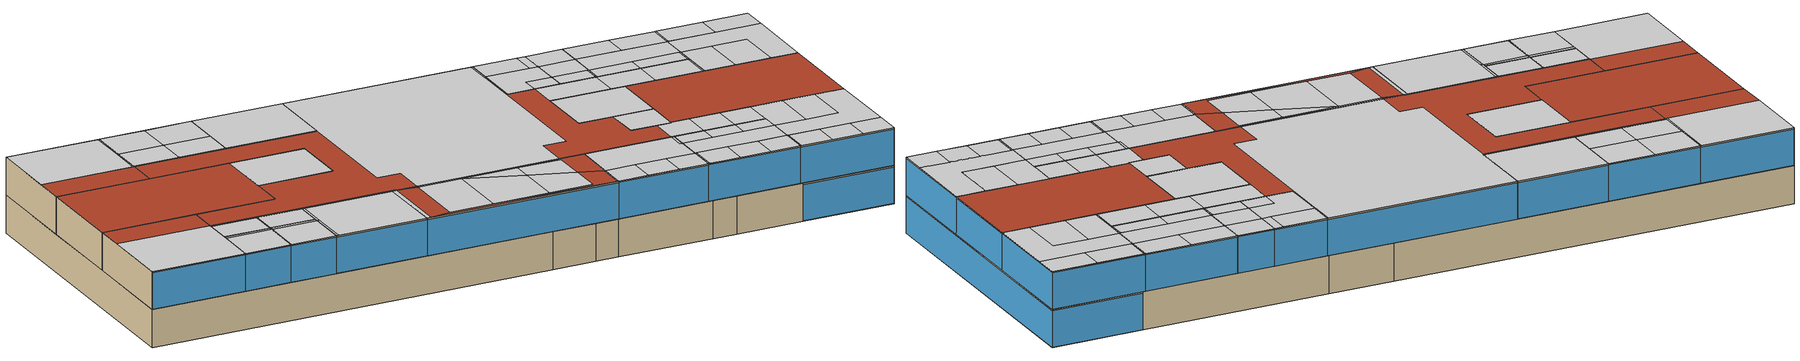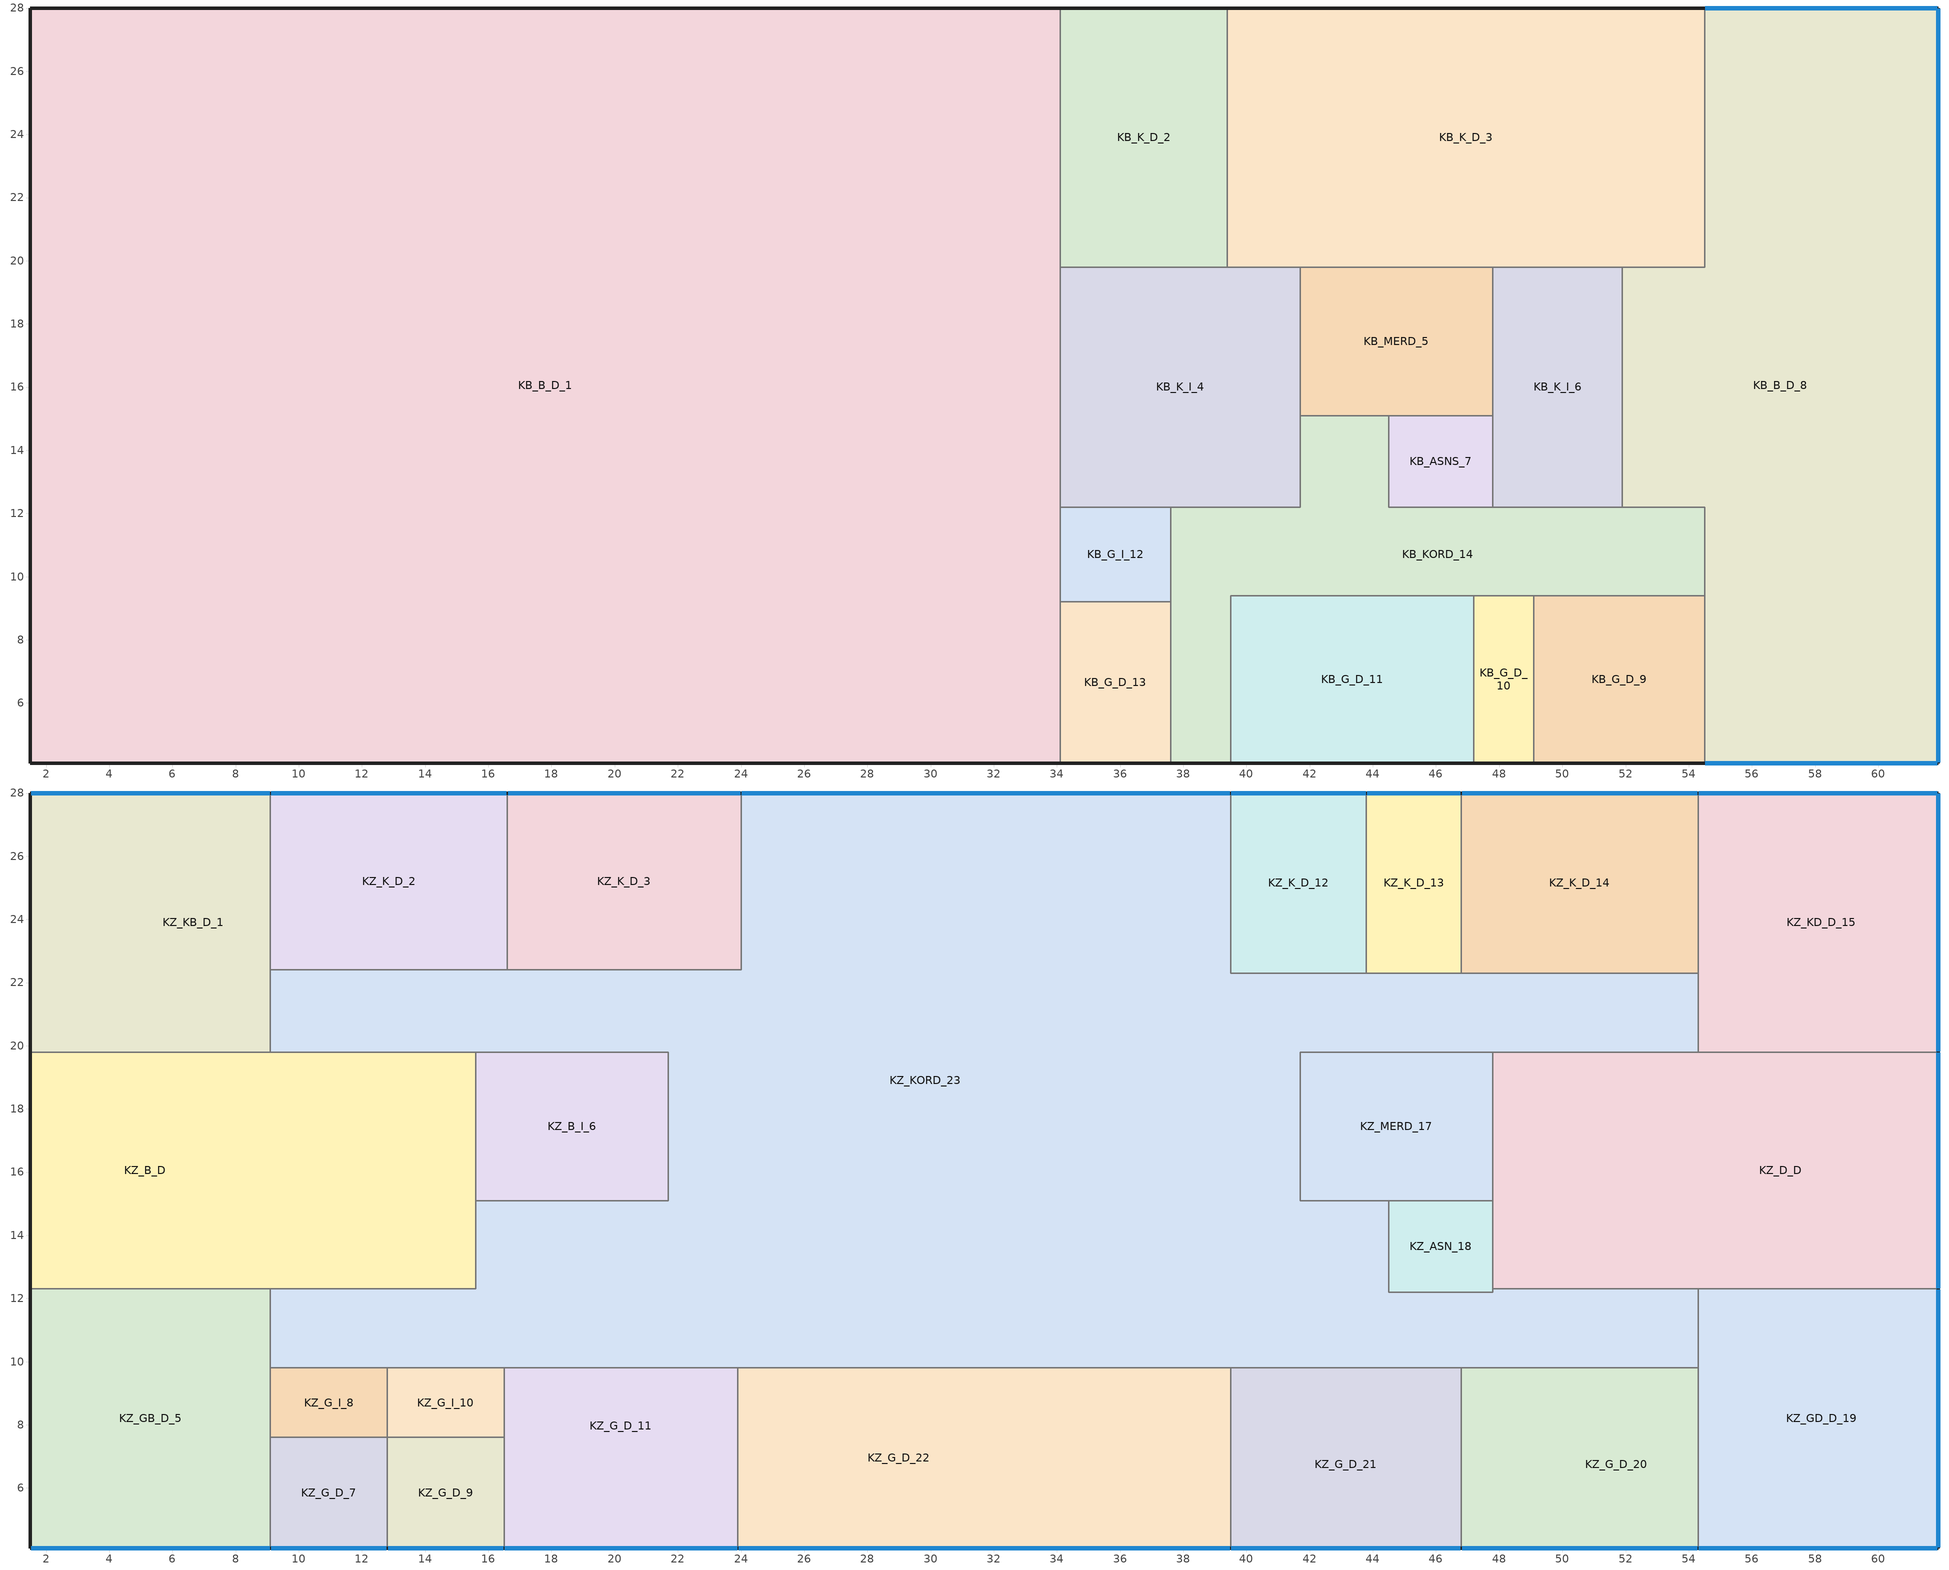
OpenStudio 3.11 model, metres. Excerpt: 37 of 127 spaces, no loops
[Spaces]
KB_MERD_5
 floor ground (zemn_betonrme): 44.6,15.1 44.5,15.1 41.7,15.1 41.7,19.8 47.8,19.8 47.8,15.1 z0
 wall to KB_ASNS_7: 44.5,15.1 44.6,15.1 47.8,15.1 z0:3
 wall to KB_KORD_14: 41.7,15.1 44.5,15.1 z0:3
 wall to KB_K_I_4: 41.7,19.8 41.7,15.1 z0:3
 wall to KB_K_D_3: 47.8,19.8 41.7,19.8 z0:3
 wall to KB_K_I_6: 47.8,15.1 47.8,19.8 z0:3
KB_K_I_6
 floor ground (zemn_betonrme): 47.8,12.2 47.8,15.1 47.8,19.8 51.9,19.8 51.9,12.2 z0
 wall to KB_ASNS_7: 47.8,15.1 47.8,12.2 z0:3
 wall to KB_K_D_3 (ic_duvar): 51.9,19.8 47.8,19.8 z0:3
 wall to KB_B_D_8: 51.9,12.2 51.9,19.8 z0:3
 wall to KB_KORD_14: 47.8,12.2 51.9,12.2 z0:3
KB_K_D_3
 floor ground (zemn_betonrme): 54.5,28 54.5,19.8 51.9,19.8 47.8,19.8 41.7,19.8 39.4,19.8 39.4,28 z0
 wall outside (duvr_std_eps): 54.5,28 39.4,28 z0:3
 wall to KB_B_D_8: 51.9,19.8 54.5,19.8 54.5,28 z0:3
 wall to KB_K_I_4 (ic_duvar): 39.4,19.8 41.7,19.8 z0:3
 wall to KB_K_D_2 (ic_duvar): 39.4,28 39.4,19.8 z0:3
KB_K_D_2
 floor ground (zemn_betonrme): 39.4,28 39.4,19.8 34.1,19.8 34.1,28 z0
 wall outside (duvr_std_eps): 39.4,28 34.1,28 z0:3
 wall to KB_K_I_4 (ic_duvar): 34.1,19.8 39.4,19.8 z0:3
 wall to KB_B_D_1 (ic_duvar): 34.1,28 34.1,19.8 z0:3
KB_G_I_12
 floor ground (zemn_betonrme): 37.6,12.2 37.6,9.4 37.6,9.2 34.1,9.2 34.1,12.2 z0
 wall to KB_KORD_14: 37.6,9.2 37.6,9.4 37.6,12.2 z0:3
 wall to KB_G_D_13: 34.1,9.2 37.6,9.2 z0:3
 wall to KB_B_D_1: 34.1,12.2 34.1,9.2 z0:3
 wall to KB_K_I_4: 37.6,12.2 34.1,12.2 z0:3
KB_B_D_1
 floor ground (zemn_betonrme): 1.5,4.1 1.5,28 34.1,28 34.1,19.8 34.1,12.2 34.1,9.2 34.1,4.1 z0
 wall outside: 34.1,28 1.5,28 1.5,4.1 34.1,4.1 z0:3
 wall to KB_K_I_4: 34.1,12.2 34.1,19.8 z0:3
 wall to KB_G_D_13: 34.1,4.1 34.1,9.2 z0:3
KB_ASNS_7
 floor ground (zemn_betonrme): 44.5,12.2 44.5,15.1 44.6,15.1 47.8,15.1 47.8,12.2 z0
 wall to KB_KORD_14: 44.5,15.1 44.5,12.2 47.8,12.2 z0:3
KB_G_D_10
 floor ground (zemn_betonrme): 49.1,9.4 49.1,4.1 47.2,4.1 47.2,9.4 z0
 wall outside: 47.2,4.1 49.1,4.1 z0:3
 wall to KB_G_D_9: 49.1,4.1 49.1,9.4 z0:3
 wall to KB_G_D_11: 47.2,9.4 47.2,4.1 z0:3
 wall to KB_KORD_14: 49.1,9.4 47.2,9.4 z0:3
KB_G_D_11
 floor ground (zemn_betonrme): 47.2,9.4 47.2,4.1 39.5,4.1 39.5,9.4 z0
 wall outside: 39.5,4.1 47.2,4.1 z0:3
 wall to KB_KORD_14: 47.2,9.4 39.5,9.4 39.5,4.1 z0:3
KB_B_D_8
 floor ground (zemn_betonrme): 54.5,4.1 54.5,9.4 54.5,12.2 51.9,12.2 51.9,19.8 54.5,19.8 54.5,28 61.9,28 61.9,4.1 z0
 wall outside: 54.5,4.1 61.9,4.1 61.9,28 54.5,28 z0:3
 wall to KB_G_D_9: 54.5,9.4 54.5,4.1 z0:3
 wall to KB_KORD_14: 51.9,12.2 54.5,12.2 54.5,9.4 z0:3
 window (penc_std_4mm): 61.87,28 54.53,28 / 54.53,4.1 61.87,4.1 z0.03:2.9; 61.9,4.13 61.9,27.97 z0.03:2.88
KB_G_D_9
 floor ground (zemn_betonrme): 54.5,9.4 54.5,4.1 49.1,4.1 49.1,9.4 z0
 wall outside: 49.1,4.1 54.5,4.1 z0:3
 wall to KB_KORD_14: 54.5,9.4 49.1,9.4 z0:3
KB_K_I_4
 floor ground (zemn_betonrme): 41.7,19.8 41.7,15.1 41.7,12.2 37.6,12.2 34.1,12.2 34.1,19.8 39.4,19.8 z0
 wall to KB_KORD_14: 37.6,12.2 41.7,12.2 41.7,15.1 z0:3
KB_G_D_13
 floor ground (zemn_betonrme): 37.6,9.2 37.6,4.1 34.1,4.1 34.1,9.2 z0
 wall outside: 34.1,4.1 37.6,4.1 z0:3
 wall to KB_KORD_14: 37.6,4.1 37.6,9.2 z0:3
KB_KORD_14
 floor ground (zemn_betonrme): 37.6,4.1 37.6,9.2 37.6,9.4 37.6,12.2 41.7,12.2 41.7,15.1 44.5,15.1 44.5,12.2 47.8,12.2 51.9,12.2 54.5,12.2 54.5,9.4 49.1,9.4 47.2,9.4 39.5,9.4 39.5,4.1 z0
 wall outside: 37.6,4.1 39.5,4.1 z0:3
KZ_MERD_17
 floor to KB_MERD_5: 47.8,19.8 47.8,15.1 41.7,15.1 41.7,19.8 z3
 wall to KZ_KORD_23: 47.8,19.8 41.7,19.8 41.7,15.1 44.5,15.1 z3:6
 wall to KZ_D_D: 47.8,15.1 47.8,19.8 z3:6
 wall to KZ_ASN_18: 44.5,15.1 47.8,15.1 z3:6
 ceiling to K1_MERD_2: 47.8,15.1 47.8,19.8 41.7,19.8 41.7,15.1 z6
KZ_K_D_3
 floor to KB_B_D_1: 24,28 24,22.4 16.6,22.4 16.6,28 z3
 wall outside: 24,28 16.6,28 z3:6
 wall to KZ_KORD_23: 16.6,22.4 24,22.4 24,28 z3:6
 wall to KZ_K_D_2: 16.6,28 16.6,22.4 z3:6
 window (penc_std_4mm): 23.97,28 16.63,28 z3.03:5.9
 ceiling to K1_K_D_16: 24,22.4 24,28 16.6,28 16.6,22.4 z6
KZ_K_D_2
 floor to KB_B_D_1: 16.6,28 16.6,22.4 9.1,22.4 9.1,28 z3
 wall outside: 16.6,28 9.1,28 z3:6
 wall to KZ_KORD_23: 9.1,22.4 16.6,22.4 z3:6
 wall to KZ_KB_D_1: 9.1,28 9.1,22.4 z3:6
 window (penc_std_4mm): 16.57,28 9.13,28 z3.03:5.89
 ceiling to K1_K_I_19: 16.6,22.4 16.6,24.9 12.8,24.9 12.8,22.4 z6
 ceiling to K1_K_I_20: 12.8,22.4 12.8,24.9 9.1,24.9 9.1,22.4 z6
 ceiling to K1_K_D_17: 16.6,24.9 16.6,28 12.8,28 12.8,24.9 z6
 ceiling to K1_K_D_18: 12.8,24.9 12.8,28 9.1,28 9.1,24.9 z6
KZ_K_D_13
 floor to KB_K_D_3: 46.8,28 46.8,22.3 43.8,22.3 43.8,28 z3
 wall outside: 46.8,28 43.8,28 z3:6
 wall to KZ_K_D_14: 46.8,22.3 46.8,28 z3:6
 wall to KZ_KORD_23: 43.8,22.3 46.8,22.3 z3:6
 wall to KZ_K_D_12: 43.8,28 43.8,22.3 z3:6
 window (penc_std_4mm): 46.77,28 43.83,28 z3.03:5.92
 ceiling to K1_K_D_13: 46.8,25.9 46.8,28 43.8,28 43.8,25.9 z6
 ceiling to K1_K_I_4: 46.8,22.3 46.8,23.7 46.7,23.7 46.7,22.3 z6
 ceiling to K1_K_I_3: 46.7,22.3 46.7,23.7 43.8,23.7 43.8,22.3 z6
 ceiling to K1_KORD_8: 46.8,23.7 46.8,25.9 43.8,25.9 43.8,23.7 z6
KZ_K_D_12
 floor to KB_K_D_3: 43.8,28 43.8,22.3 39.5,22.3 39.5,28 z3
 wall outside: 43.8,28 39.5,28 z3:6
 wall to KZ_KORD_23: 39.5,28 39.5,22.3 43.8,22.3 z3:6
 window (penc_std_4mm): 43.77,28 39.53,28 z3.03:5.91
 ceiling to K1_K_D_13: 43.8,25.9 43.8,28 43.1,28 43.1,25.9 z6
 ceiling to K1_K_D_14: 43.1,25.9 43.1,28 39.5,28 39.5,25.9 z6
 ceiling to K1_K_I_3: 43.8,22.3 43.8,23.7 41.7,23.7 41.7,22.3 z6
 ceiling to K1_KORD_8: 41.7,22.3 41.7,23.7 43.8,23.7 43.8,25.9 39.5,25.9 39.5,22.3 z6
KZ_KB_D_1
 floor to KB_B_D_1: 9.1,28 9.1,19.8 6.59,19.8 1.5,28 z3; 1.5,28 6.59,19.8 1.5,19.8 z3
 wall outside: 9.1,28 1.5,28 1.5,19.8 z3:6
 wall to KZ_KORD_23: 9.1,19.8 9.1,22.4 z3:6
 wall to KZ_B_D: 1.5,19.8 9.1,19.8 z3:6
 window (penc_std_4mm): 9.07,28 1.53,28 z3.03:5.89
 ceiling to K1_K_I_20: 9.1,22.3 9.1,24.9 9,24.9 9,22.3 z6
 ceiling to K1_K_D_18: 9.1,24.9 9.1,28 9,28 9,24.9 z6
 ceiling to K1_K_D_21: 9,22.3 9,28 1.5,28 1.5,22.3 z6
 roof outside: 9.1,19.8 9.1,22.3 1.5,22.3 1.5,19.8 z6
KZ_G_I_8
 floor to KB_B_D_1: 12.8,9.8 12.8,7.6 9.1,7.6 9.1,9.8 z3
 wall to KZ_GB_D_5: 9.1,9.8 9.1,7.6 z3:6
 wall to KZ_KORD_23: 12.8,9.8 9.1,9.8 z3:6
 wall to KZ_G_I_10: 12.8,7.6 12.8,9.8 z3:6
 wall to KZ_G_D_7: 9.1,7.6 12.8,7.6 z3:6
 ceiling to K1_G_I_26: 12.8,7.6 12.8,9.8 9.1,9.8 9.1,7.6 z6
KZ_G_D_7
 floor to KB_B_D_1: 12.8,7.6 9.1,6.45 9.1,7.6 z3; 12.8,7.6 12.8,4.1 9.1,4.1 9.1,6.45 z3
 wall outside: 9.1,4.1 12.8,4.1 z3:6
 wall to KZ_GB_D_5: 9.1,7.6 9.1,4.1 z3:6
 wall to KZ_G_D_9: 12.8,4.1 12.8,7.6 z3:6
 window (penc_std_4mm): 9.13,4.1 12.77,4.1 z3.03:5.92
 ceiling to K1_G_I_26: 12.8,7.3 12.8,7.6 9.1,7.6 9.1,7.3 z6
 ceiling to K1_G_D_24: 12.8,4.1 12.8,7.3 9.1,7.3 9.1,4.1 z6
KZ_G_D_22
 floor to KB_G_I_12: 37.6,9.8 37.6,9.2 34.1,9.2 34.1,9.8 z3
 floor to KB_G_D_13: 37.6,9.2 37.6,4.1 34.1,4.1 34.1,9.2 z3
 floor to KB_B_D_1 (cati_zemin): 34.1,9.8 34.1,4.1 23.9,6.13 23.9,9.8 z3; 23.9,6.13 34.1,4.1 23.9,4.1 z3
 floor to KB_KORD_14: 39.5,9.8 39.5,4.1 37.6,4.1 37.6,9.8 z3
 wall outside (duvr_std_eps): 23.9,4.1 39.5,4.1 z3:6
 wall to KZ_G_D_21: 39.5,4.1 39.5,9.8 z3:6
 wall to KZ_G_D_11: 23.9,9.8 23.9,4.1 z3:6
 wall to KZ_KORD_23: 39.5,9.8 23.9,9.8 z3:6
 window (penc_std_4mm): 23.93,4.1 39.47,4.1 z3.03:5.88
 ceiling to K1_G_D_32: 39.5,4.1 39.5,6.3 39.4,6.3 39.4,4.1 z6
 ceiling to K1_G_I_29: 29.4,4.4 29.4,9.6 25.9,9.6 25.9,4.4 z6
 ceiling to K1_G_D_28: 24.2,4.1 24.2,4.14 23.9,4.1 z6; 23.9,4.1 24.2,4.14 24.2,9.77 23.9,9.8 z6; 24.2,9.77 24.2,9.8 23.9,9.8 z6
 ceiling to K1_G_I_31: 37.5,4.4 37.5,6.93 34,8.08 34,4.4 z6; 37.5,6.93 37.5,9.6 34,9.6 34,8.08 z6
 ceiling to K1_G_I_30: 34,4.4 34,8.08 29.4,9.6 29.4,4.4 z6; 34,8.08 34,9.6 29.4,9.6 z6
 ceiling to K1_KONF_15: 37.5,9.6 37.5,9.76 29.4,9.6 z6; 29.4,9.6 37.5,9.76 37.5,9.8 25.9,9.8 25.9,9.6 z6
 roof outside (cati_kiremt): 39.4,4.1 39.4,6.3 37.5,6.93 37.5,4.4 29.4,4.4 z6; 24.2,4.14 25.9,4.4 25.9,9.6 24.2,9.77 z6; 39.4,4.1 29.4,4.4 25.9,4.4 24.2,4.14 24.2,4.1 z6; 25.9,9.6 25.9,9.8 24.2,9.8 24.2,9.77 z6; 37.5,9.76 39.5,9.8 37.5,9.8 z6; 39.5,6.3 39.5,9.8 37.5,9.76 37.5,6.93 39.4,6.3 z6
KZ_G_D_20
 floor to KB_G_D_10: 49.1,9.4 49.1,4.1 47.2,4.1 47.2,9.4 z3
 floor to KB_G_D_9: 54.3,9.4 54.3,4.1 49.1,4.1 49.1,9.4 z3
 floor to KB_G_D_11: 47.2,9.4 47.2,4.1 46.8,4.1 46.8,9.4 z3
 floor to KB_KORD_14: 54.3,9.8 54.3,9.4 46.8,9.4 46.8,9.8 z3
 wall outside: 46.8,4.1 54.3,4.1 z3:6
 wall to KZ_GD_D_19: 54.3,4.1 54.3,9.8 z3:6
 wall to KZ_G_D_21: 46.8,9.8 46.8,4.1 z3:6
 wall to KZ_KORD_23: 54.3,9.8 54.2,9.8 46.8,9.8 z3:6
 window (penc_std_4mm): 46.83,4.1 54.27,4.1 z3.03:5.89
 ceiling to K1_G_D_34: 46.9,4.1 46.9,6.3 46.8,6.3 46.8,4.1 z6
 ceiling to K1_G_D_35: 49.4,4.1 49.4,6.3 46.9,6.3 46.9,4.1 z6
 ceiling to K1_G_D_36: 51.9,4.1 51.9,6.3 49.4,6.3 49.4,4.1 z6
 ceiling to K1_G_D_37: 54.3,4.1 54.3,6.3 51.9,6.3 51.9,4.1 z6
 ceiling to K1_G_I_43: 54.3,8.4 54.3,9.8 51.8,9.8 51.8,8.4 z6
 ceiling to K1_G_I_44: 51.8,8.4 51.8,9.8 49.3,9.8 49.3,8.4 z6
 ceiling to K1_G_I_45: 49.3,8.4 49.3,9.8 46.8,9.8 46.8,8.4 z6
 ceiling to K1_KORD_8: 54.3,6.3 54.3,8.4 46.8,8.4 46.8,6.3 z6
KZ_GD_D_19
 floor to KB_G_D_9: 54.5,9.4 54.5,4.1 54.3,4.1 54.3,9.4 z3
 floor to KB_KORD_14: 54.5,12.2 54.5,9.4 54.3,9.4 54.3,12.2 z3
 floor to KB_B_D_8: 61.9,12.3 61.9,4.1 54.5,4.1 54.5,12.2 54.3,12.2 54.3,12.3 z3
 wall outside: 54.3,4.1 61.9,4.1 61.9,12.3 z3:6
 wall to KZ_KORD_23: 54.3,12.3 54.3,9.8 z3:6
 wall to KZ_D_D: 61.9,12.3 54.3,12.3 z3:6
 window (penc_std_4mm): 61.9,4.13 61.9,12.27 / 54.33,4.1 61.87,4.1 z3.03:5.89
 ceiling to K1_G_D_37: 54.4,4.1 54.4,6.3 54.3,6.3 54.3,4.1 z6
 ceiling to K1_G_D_38: 56.9,4.1 56.9,6.3 54.4,6.3 54.4,4.1 z6
 ceiling to K1_G_D_39: 59.4,4.1 59.4,6.3 56.9,6.3 56.9,4.1 z6
 ceiling to K1_G_I_41: 59.5,8.4 59.5,12.3 56.9,12.3 56.9,8.4 z6
 ceiling to K1_G_I_42: 56.9,8.4 56.9,12.3 54.3,12.3 54.3,8.4 z6
 ceiling to K1_G_D_40: 61.9,4.1 61.9,6.3 59.4,6.3 59.4,4.1 z6
 ceiling to K1_KORD_8: 61.9,6.3 61.9,12.3 59.5,12.3 59.5,8.4 54.3,8.4 54.3,6.3 z6
KZ_D_D
 floor to KB_K_I_6 (cati_zemin): 51.9,19.8 51.9,12.3 47.8,12.3 47.8,19.8 z3
 floor to KB_B_D_8: 61.9,19.8 61.9,12.3 51.9,12.3 51.9,19.8 z3
 wall outside (duvr_std_eps): 61.9,12.3 61.9,19.8 z3:6
 wall to KZ_KORD_23: 47.8,12.3 54.2,12.3 54.3,12.3 / 54.3,19.8 47.8,19.8 z3:6
 wall to KZ_ASN_18: 47.8,15.1 47.8,12.3 z3:6
 wall to KZ_KD_D_15: 61.9,19.8 54.3,19.8 z3:6
 window (penc_std_4mm): 61.9,12.33 61.9,19.77 z3.03:5.89
 roof outside (cati_kiremt): 61.9,12.3 61.9,19.8 54.3,19.8 47.8,19.8 47.8,15.1 47.8,12.3 54.2,12.3 54.3,12.3 z6
KZ_B_I_6
 floor to KB_B_D_1: 21.7,19.8 21.7,15.18 21.63,15.1 15.6,15.1 15.6,19.8 z3; 21.7,15.18 21.7,15.1 21.63,15.1 z3
 wall to KZ_KORD_23: 15.6,15.1 21.7,15.1 21.7,19.8 15.6,19.8 z3:6
 wall to KZ_B_D: 15.6,19.8 15.6,15.1 z3:6
 ceiling to K1_MERD_22: 21.7,15.1 21.7,19.8 15.6,19.8 15.6,15.1 z6
KZ_B_D
 floor to KB_B_D_1 (cati_zemin): 15.6,19.8 15.6,12.3 11.25,12.3 6.59,19.8 z3; 6.59,19.8 11.25,12.3 1.5,12.3 1.5,19.8 z3
 wall outside (duvr_std_eps): 1.5,19.8 1.5,12.3 z3:6
 wall to KZ_KORD_23: 9.1,12.3 15.5,12.3 15.6,12.3 15.6,15.1 / 15.6,19.8 15.5,19.8 9.1,19.8 z3:6
 wall to KZ_GB_D_5: 1.5,12.3 9.1,12.3 z3:6
 roof outside (cati_kiremt): 15.6,12.3 15.6,15.1 15.6,19.8 15.5,19.8 9.1,19.8 1.5,19.8 1.5,12.3 9.1,12.3 15.5,12.3 z6
KZ_ASN_18
 floor to KB_ASNS_7: 47.8,15.1 47.8,12.2 44.5,12.2 44.5,15.1 z3
 wall to KZ_KORD_23: 44.5,15.1 44.5,12.2 47.8,12.2 47.8,12.3 z3:6
 ceiling to K1_ASNS_1: 47.8,12.2 47.8,15.1 44.5,15.1 44.5,12.2 z6
KZ_G_D_9
 floor to KB_B_D_1: 16.5,7.6 16.5,4.1 12.8,4.1 12.8,7.6 z3
 wall outside: 12.8,4.1 16.5,4.1 z3:6
 wall to KZ_G_I_10: 16.5,7.6 12.8,7.6 z3:6
 wall to KZ_G_D_11: 16.5,4.1 16.5,7.6 z3:6
 window (penc_std_4mm): 12.83,4.1 16.47,4.1 z3.03:5.92
 ceiling to K1_G_I_27: 16.5,7.3 16.5,7.6 12.9,7.6 12.9,7.3 z6
 ceiling to K1_G_I_26: 12.9,7.3 12.9,7.6 12.8,7.6 12.8,7.3 z6
 ceiling to K1_G_D_25: 16.5,4.1 16.5,7.3 12.9,7.3 12.9,4.1 z6
 ceiling to K1_G_D_24: 12.9,4.1 12.9,7.3 12.8,7.3 12.8,4.1 z6
KZ_K_D_14
 floor to KB_K_D_3: 54.3,28 54.3,22.3 46.8,22.3 46.8,28 z3
 wall outside: 54.3,28 46.8,28 z3:6
 wall to KZ_KD_D_15: 54.3,22.3 54.3,28 z3:6
 wall to KZ_KORD_23: 46.8,22.3 54.3,22.3 z3:6
 window (penc_std_4mm): 54.27,28 46.83,28 z3.03:5.89
 ceiling to K1_K_I_6: 54.3,22.3 54.3,23.7 54.2,23.7 54.2,22.3 z6
 ceiling to K1_K_D_11: 54.3,25.9 54.3,28 50.6,28 50.6,25.9 z6
 ceiling to K1_K_D_12: 50.6,25.9 50.6,28 46.8,28 46.8,25.9 z6
 ceiling to K1_K_I_4: 50.3,22.3 50.3,23.7 46.8,23.7 46.8,22.3 z6
 ceiling to K1_K_I_5: 54.2,22.3 54.2,23.7 50.3,23.7 50.3,22.3 z6
 ceiling to K1_KORD_8: 54.3,23.7 54.3,25.9 46.8,25.9 46.8,23.7 z6
KZ_G_D_21
 floor to KB_G_D_11: 46.8,9.4 46.8,4.1 39.5,4.1 39.5,9.4 z3
 floor to KB_KORD_14: 46.8,9.8 46.8,9.4 39.5,9.4 39.5,9.8 z3
 wall outside: 39.5,4.1 46.8,4.1 z3:6
 wall to KZ_KORD_23: 46.8,9.8 39.5,9.8 z3:6
 window (penc_std_4mm): 39.53,4.1 46.77,4.1 z3.03:5.9
 ceiling to K1_G_D_32: 41.9,4.1 41.9,6.3 39.5,6.3 39.5,4.1 z6
 ceiling to K1_G_D_33: 44.4,4.1 44.4,6.3 41.9,6.3 41.9,4.1 z6
 ceiling to K1_G_D_34: 46.8,4.1 46.8,6.3 44.4,6.3 44.4,4.1 z6
 ceiling to K1_G_I_45: 46.8,8.4 46.8,9.8 46.6,9.8 46.6,8.4 z6
 ceiling to K1_KORD_8: 46.8,6.3 46.8,8.4 46.6,8.4 46.6,9.8 39.5,9.8 39.5,6.3 z6
KZ_G_I_10
 floor to KB_B_D_1: 16.5,9.8 16.5,7.6 12.8,7.6 12.8,9.8 z3
 wall to KZ_KORD_23: 16.5,9.8 12.8,9.8 z3:6
 wall to KZ_G_D_11: 16.5,7.6 16.5,9.8 z3:6
 ceiling to K1_G_I_27: 16.5,7.6 16.5,9.8 12.9,9.8 12.9,7.6 z6
 ceiling to K1_G_I_26: 12.9,7.6 12.9,9.8 12.8,9.8 12.8,7.6 z6
KZ_GB_D_5
 floor to KB_B_D_1: 9.1,12.3 9.1,6.45 1.5,4.1 1.5,12.3 z3; 9.1,6.45 9.1,4.1 1.5,4.1 z3
 wall outside: 1.5,12.3 1.5,4.1 9.1,4.1 z3:6
 wall to KZ_KORD_23: 9.1,9.8 9.1,12.2 9.1,12.3 z3:6
 window (penc_std_4mm): 1.53,4.1 9.07,4.1 z3.03:5.89
 ceiling to K1_G_D_23: 9.1,4.1 9.1,9.9 1.5,9.9 1.5,4.1 z6
 roof outside: 9.1,9.9 9.1,12.3 1.5,12.3 1.5,9.9 z6
KZ_KORD_23
 floor to KB_G_I_12: 37.6,12.2 37.6,9.8 34.1,9.8 34.1,12.2 z3
 floor to KB_K_I_6: 51.9,12.3 51.9,12.2 47.8,12.2 47.8,12.3 z3
 floor to KB_K_D_2: 39.4,28 39.4,19.8 34.1,19.8 34.1,28 z3
 floor to KB_K_I_4: 41.7,19.8 41.7,12.2 34.1,12.2 34.1,19.8 z3
 floor to KB_K_D_3: 39.5,28 39.5,22.3 54.3,22.3 54.3,19.8 39.4,19.8 39.4,28 z3
 floor to KB_KORD_14: 44.5,15.1 44.5,12.2 54.3,12.2 54.3,9.8 37.6,9.8 37.6,12.2 41.7,12.2 41.7,15.1 z3
 floor to KB_B_D_1: 34.1,28 34.1,9.8 16.5,9.8 21.63,15.1 21.7,15.1 21.7,15.18 z3; 21.63,15.1 16.5,9.8 12.8,9.8 11.25,12.3 15.6,12.3 15.6,15.1 z3; 34.1,28 21.7,15.18 21.7,19.8 9.1,19.8 9.1,22.4 24,22.4 24,28 z3; 11.25,12.3 12.8,9.8 9.1,9.8 9.1,12.3 z3
 floor to KB_B_D_8: 54.3,12.3 54.3,12.2 51.9,12.2 51.9,12.3 z3
 wall outside: 39.5,28 24,28 z3:6
 wall to KZ_G_D_11: 16.5,9.8 23.9,9.8 z3:6
 wall to KZ_KD_D_15: 54.3,19.8 54.3,22.3 z3:6
 window (penc_std_4mm): 39.47,28 24.03,28 z3.03:5.88
 ceiling to K1_G_I_43: 54.3,9.8 54.3,12.3 51.8,12.3 51.8,9.8 z6
 ceiling to K1_G_I_44: 51.8,9.8 51.8,12.3 49.3,12.3 49.3,9.8 z6
 ceiling to K1_K_I_19: 16.6,22.3 16.6,22.4 12.8,22.4 12.8,22.3 z6
 ceiling to K1_K_I_20: 12.8,22.3 12.8,22.4 9.1,22.4 9.1,22.3 z6
 ceiling to K1_G_I_27: 16.7,9.8 16.7,9.9 12.9,9.9 12.9,9.8 z6
 ceiling to K1_G_I_26: 12.9,9.8 12.9,9.9 9.1,9.9 9.1,9.8 z6
 ceiling to K1_K_I_6: 54.3,19.8 54.3,22.3 54.2,22.3 54.2,19.8 z6
 ceiling to K1_G_I_45: 49.3,9.8 49.3,12.3 47.8,12.3 47.8,12.2 46.6,12.2 46.6,9.8 z6
 ceiling to K1_K_D_14: 39.5,25.9 39.5,28 39.4,28 39.4,25.9 z6
 ceiling to K1_K_I_4: 50.3,19.8 50.3,22.3 46.7,22.3 46.7,19.8 z6
 ceiling to K1_K_I_3: 46.7,19.8 46.7,22.3 41.7,22.3 41.7,19.8 z6
 ceiling to K1_K_I_5: 54.2,19.8 54.2,22.3 50.3,22.3 50.3,19.8 z6
 ceiling to K1_K_D_16: 24,22.3 24,22.4 16.6,22.4 16.6,22.3 z6
 ceiling to K1_G_D_28: 24.2,9.8 24.2,9.9 16.7,9.9 16.7,9.8 z6
 ceiling to K1_KONF_15: 37.5,9.8 37.5,12.5 39.4,12.5 39.4,28 24,28 24,12.5 25.9,12.5 25.9,9.8 z6
 roof outside: 25.9,9.8 25.9,12.5 24,12.5 24,22.3 9.1,22.3 9.1,19.8 21.7,19.8 21.7,15.1 15.6,15.1 15.6,12.3 9.1,12.3 9.1,9.9 24.2,9.9 24.2,9.8 z6; 46.6,9.8 46.6,12.2 44.5,12.2 44.5,15.1 41.7,15.1 41.7,22.3 39.5,22.3 39.5,25.9 39.4,25.9 39.4,12.5 37.5,12.5 37.5,9.8 z6
KZ_KD_D_15
 floor to KB_K_D_3: 54.5,28 54.5,19.8 54.3,19.8 54.3,28 z3
 floor to KB_B_D_8: 61.9,28 61.9,19.8 54.5,19.8 54.5,28 z3
 wall outside: 61.9,19.8 61.9,28 54.3,28 z3:6
 window (penc_std_4mm): 61.9,19.83 61.9,27.97 / 61.87,28 54.33,28 z3.03:5.89
 ceiling to K1_K_I_6: 56.8,19.8 56.8,23.7 54.3,23.7 54.3,19.8 z6
 ceiling to K1_K_I_7: 59.7,19.8 59.7,23.7 56.8,23.7 56.8,19.8 z6
 ceiling to K1_K_D_11: 54.4,25.9 54.4,28 54.3,28 54.3,25.9 z6
 ceiling to K1_K_D_10: 58.2,25.9 58.2,28 54.4,28 54.4,25.9 z6
 ceiling to K1_K_D_9: 61.9,25.9 61.9,28 58.2,28 58.2,25.9 z6
 ceiling to K1_KORD_8: 61.9,19.8 61.9,25.9 54.3,25.9 54.3,23.7 59.7,23.7 59.7,19.8 z6
KZ_G_D_11
 floor to KB_B_D_1: 23.9,9.8 23.9,6.13 16.5,7.6 16.5,9.8 z3; 16.5,7.6 23.9,6.13 23.9,4.1 16.5,4.1 z3
 wall outside: 16.5,4.1 23.9,4.1 z3:6
 window (penc_std_4mm): 16.53,4.1 23.87,4.1 z3.03:5.9
 ceiling to K1_G_I_27: 16.7,7.3 16.7,9.8 16.5,9.8 16.5,7.3 z6
 ceiling to K1_G_D_25: 16.7,4.1 16.7,7.3 16.5,7.3 16.5,4.1 z6
 ceiling to K1_G_D_28: 23.9,4.1 23.9,9.8 16.7,9.8 16.7,4.1 z6
[Site]
Mugla: Latitude {deg}=37.1655; Longitude {deg}=37.1655; Time Zone {hr}=3; Elevation {m}=646; Keep Site Location Information=No
[ClimateZones]
Climate Zone Institution Name 1=ASHRAE; Climate Zone Document Name 1=ANSI/ASHRAE Standard 169; Climate Zone Document Year 1=2006; Climate Zone Institution Name 2=CEC; Climate Zone Document Name 2=California Climate Zone Descriptions; Climate Zone Document Year 2=1995
[Building]
Building 1: North Axis {deg}=-30.2498
[SizingPeriod:DesignDay] Barometric Pressure {Pa}=93801; Rain Indicator=No; Snow Indicator=No; Day of Month=21; Daylight Saving Time Indicator=No; Dry-Bulb Temperature Range Modifier Type=DefaultMultipliers
Name | Maximum Dry-Bulb Temperature {C} | Daily Dry-Bulb Temperature Range {deltaC} | Wind Speed {m/s} | Wind Direction {deg} | Month | Day Type | Humidity Condition Type | Wetbulb or DewPoint at Maximum Dry-Bulb {C} | Enthalpy at Maximum Dry-Bulb {J/kg} | Solar Model Indicator | ASHRAE Clear Sky Optical Depth for Beam Irradiance | ASHRAE Clear Sky Optical Depth for Diffuse Irradiance | Sky Clearness
Mugla Ann Clg 1% Condns Enth=>MDB | 31.5 | 12.9 | 2.5 | 180 | 7 | SummerDesignDay | Enthalpy | 23 | 64800 | ASHRAETau2017 | 0.364 | 2.429
Mugla Ann Clg 1% Condns DP=>MDB | 25.8 | 12.9 | 2.5 | 180 | 7 | SummerDesignDay | Dewpoint | 17.8 |  | ASHRAETau2017 | 0.364 | 2.429
Mugla Ann Clg 1% Condns WB=>MDB | 31.6 | 13.2 | 2.5 | 180 | 7 | SummerDesignDay | Wetbulb | 21.2 |  | ASHRAETau2017 | 0.364 | 2.429
Mugla Ann Clg 1% Condns DB=>MWB | 35.6 | 14.2 | 2.5 | 180 | 7 | SummerDesignDay | Wetbulb | 19.3 |  | ASHRAETau2017 | 0.364 | 2.429
Mugla Ann Htg Wind 99% Condns WS=>MCDB | 7 | 0 | 5 | 290 | 1 | WinterDesignDay | Wetbulb | 7 |  | ASHRAEClearSky |  |  | 0
Mugla Ann Hum_n 99% Condns DP=>MCDB | 1.5 | 0 | 1.8 | 290 | 1 | WinterDesignDay | Dewpoint | -8.3 |  | ASHRAEClearSky |  |  | 0
Mugla Ann Htg 99% Condns DB | -1.7 | 0 | 1.8 | 290 | 1 | WinterDesignDay | Wetbulb | -1.7 |  | ASHRAEClearSky |  |  | 0
[Material]
Name | Roughness | Thickness {m} | Conductivity {W/m-K} | Density {kg/m3} | Specific Heat {J/kg-K} | Solar Absorptance
std_tugla | Rough | 0.19 | 0.1 | 800 | 840
cimento | MediumRough | 0.02 | 0.72 | 1600 | 840
boya(acikrenk) | Smooth | 0.003 | 0.15 | 1200 | 1000 | 0.3
grobeton | Rough | 0.1 | 1 | 1900 | 800
betonplak; tabliye beton | MediumSmooth | 0.15 | 1.7 | 2300 | 880
sap 6 cm | MediumSmooth | 0.06 | 1.1 | 1800 | 840
eps 5 cm | MediumSmooth | 0.05 | 0.039 | 16 | 1250
tas yunu 6 cm | Rough | 0.06 | 0.035 | 100 | 840
kiremit | Smooth | 0.02 | 1.1 | 1900 | 1400
ahsap karkas | Smooth | 0.05 | 0.12 | 500 | 1600
[Material:AirGap]
Material Air Gap 1: Thermal Resistance {m2-K/W}=0.13
[WindowMaterial:Glazing]
4mm cam: Optical Data Type=SpectralAverage; Thickness {m}=0.004; Solar Transmittance at Normal Incidence=0.806; Front Side Solar Reflectance at Normal Incidence=0.076; Back Side Solar Reflectance at Normal Incidence=0.076; Visible Transmittance at Normal Incidence=0.881; Front Side Visible Reflectance at Normal Incidence=0.079; Back Side Visible Reflectance at Normal Incidence=0.079
[WindowMaterial:Gas]
hava 12 mm: Gas Type=Air; Thickness {m}=0.012; Conductivity Coefficient A {W/m-K}=0.024286; Conductivity Coefficient B {W/m-K2}=7.6e-05; Viscosity Coefficient A {g/m-s}=1.713e-05; Specific Heat Coefficient A {J/kg-K}=1005; Molecular Weight=28.97
[Construction]
penc_std_4mm: 4mm cam, hava 12 mm, 4mm cam
zemn_betonrme: grobeton, betonplak, sap 6 cm
cati_kiremt: kiremit, ahsap karkas, Material Air Gap 1, tas yunu 6 cm, tabliye beton
duvr_std_eps: boya(acikrenk), cimento, std_tugla, eps 5 cm, cimento, boya(acikrenk)
ic_duvar: boya(acikrenk), cimento, std_tugla, cimento, boya(acikrenk)
cati_zemin: cimento, betonplak, cimento
[DefaultConstructionSet]
Default Construction Set 1: Default Exterior Surface Constructions=Default Surface Constructions 1; Default Interior Surface Constructions=Default Surface Constructions 2; Default Ground Contact Surface Constructions=Default Surface Constructions 3; Default Exterior SubSurface Constructions=Default Sub Surface Constructions 1; Default Interior SubSurface Constructions=Default Sub Surface Constructions 2
[DefaultSurfaceConstructions]
Name | Floor Construction | Wall Construction | Roof Ceiling Construction
Default Surface Constructions 1 | zemn_betonrme | duvr_std_eps | cati_kiremt
Default Surface Constructions 2 | cati_zemin | ic_duvar | cati_zemin
Default Surface Constructions 3
[DefaultSubSurfaceConstructions]
Name | Operable Window Construction
Default Sub Surface Constructions 1 | penc_std_4mm
Default Sub Surface Constructions 2
[Space]
Name | Space Type | Building Story | Thermal Zone | Default Construction Set
KZ_G_D_9; KZ_G_D_7; KZ_GB_D_5; KZ_K_D_3; KZ_G_D_20; KZ_G_I_8; KZ_K_D_13; KZ_K_D_12; KZ_G_I_10; KZ_KB_D_1; KZ_G_D_11; KZ_G_D_21; KZ_GD_D_19; KZ_K_D_2 | atolye | zemin kat | TZ_atolye
KZ_B_I_6; KZ_MERD_17 | merdvn | zemin kat | TZ_merdvn
KB_K_D_2; KB_K_I_6; KB_K_D_3; KB_K_I_4; KB_B_D_1 |  | bodrum kat
KZ_KD_D_15; KZ_K_D_14 | atolye | zemin kat | TZ_atolye | Default Construction Set 1
KB_G_D_11; KB_G_D_13; KB_G_D_9 | mecoda | bodrum kat | TZ_mecoda
KB_B_D_8 | kantin | bodrum kat | TZ_koridor
KB_ASNS_7 | asnsr | bodrum kat | TZ_asnsr
KB_MERD_5 | merdvn | bodrum kat | TZ_merdvn
KB_G_I_12 | wc | bodrum kat | TZ_WC
KZ_G_D_22 |  | zemin kat | TZ_WC
KB_KORD_14; KB_G_D_10 | kordr | bodrum kat | TZ_koridor
KZ_KORD_23 | kordr | zemin kat | TZ_koridor | Default Construction Set 1
KZ_ASN_18 | asnsr | zemin kat | TZ_asnsr
KZ_B_D; KZ_D_D |  | zemin kat
[BuildingStory] Nominal Floor to Floor Height {m}=3; Nominal Floor to Ceiling Height {m}=3
Name | Nominal Z Coordinate {m}
zemin kat | 3
bodrum kat | 0
[ThermalZone] Multiplier=1; Use Ideal Air Loads=No
Name | Thermostat
TZ_WC | Thermostat Setpoint Dual Setpoint 8
TZ_atolye | Thermostat Setpoint Dual Setpoint 2
TZ_koridor | Thermostat Setpoint Dual Setpoint 4
TZ_merdvn | Thermostat Setpoint Dual Setpoint 6
TZ_mecoda | Thermostat Setpoint Dual Setpoint 5
TZ_asnsr | Thermostat Setpoint Dual Setpoint 1
[Sizing:Zone] Zone Cooling Design Supply Air Temperature Input Method=SupplyAirTemperature; Zone Cooling Design Supply Air Temperature {C}=14; Zone Cooling Design Supply Air Temperature Difference {deltaC}=11.11; Zone Heating Design Supply Air Temperature Input Method=SupplyAirTemperature; Zone Heating Design Supply Air Temperature {C}=40; Zone Heating Design Supply Air Temperature Difference {deltaC}=11.11; Zone Cooling Design Supply Air Humidity Ratio {kg-H2O/kg-air}=0.0085; Zone Heating Design Supply Air Humidity Ratio {kg-H2O/kg-air}=0.008; Cooling Design Air Flow Method=DesignDay; Heating Design Air Flow Method=DesignDay; Account for Dedicated Outdoor Air System=No; Dedicated Outdoor Air System Control Strategy=NeutralSupplyAir; Dedicated Outdoor Air Low Setpoint Temperature for Design {C}=autosize; Dedicated Outdoor Air High Setpoint Temperature for Design {C}=autosize; Zone Load Sizing Method=Sensible Load Only No Latent Load; Zone Latent Cooling Design Supply Air Humidity Ratio Input Method=HumidityRatioDifference; Zone Cooling Design Supply Air Humidity Ratio Difference {kgWater/kgDryAir}=0.005; Zone Latent Heating Design Supply Air Humidity Ratio Input Method=HumidityRatioDifference; Zone Humidification Design Supply Air Humidity Ratio Difference {kgWater/kgDryAir}=0.005; Sizing Option=Coincident; Heating Coil Sizing Method=None; Maximum Heating Capacity To Cooling Load Sizing Ratio {W/W}=1
TZ_mecoda; TZ_asnsr
[SpaceType] Default Construction Set=Default Construction Set 1; Default Schedule Set=fakultecizelgeleri
atolye; kordr; mecoda; merdvn; asnsr; wc; kantin
[DefaultScheduleSet]
fakultecizelgeleri: Number of People Schedule=doluluk; People Activity Level Schedule=aktivite; Lighting Schedule=aydinlatma; Electric Equipment Schedule=elektrik ekipman
[SpaceInfiltration:DesignFlowRate] Schedule=infiltrasyon; Density Basis=Outdoor
Name | Space or SpaceType | Design Flow Rate Calculation Method | Flow per Exterior Surface Area {m3/s-m2} | Air Changes per Hour {1/hr}
infiltrasyon | atolye | AirChanges/Hour | 0.000226568 | 0.5
infiltrasyon_kordr_kantn_mrd_asnsr_wc | asnsr | AirChanges/Hour | 0.00030226 | 0.036
infiltrasyon 3 | mecoda | AirChanges/Hour | 0.000226568 | 0.5
infiltrasyon_kordr_kantn_mrd_asnsr_wc 1 | kordr | Flow/ExteriorArea | 0.00030226
infiltrasyon_kordr_kantn_mrd_asnsr_wc 2 | merdvn | Flow/ExteriorArea | 0.00030226
infiltrasyon_kordr_kantn_mrd_asnsr_wc 3 | wc | Flow/ExteriorArea | 0.00030226
infiltrasyon_kordr_kantn_mrd_asnsr_wc 4 | kantin | Flow/ExteriorArea | 0.00030226
[People:Definition]
People Definition: Number of People Calculation Method=People/Area; People per Space Floor Area {person/m2}=0.05383; Fraction Radiant=0.3
[Lights:Definition] Design Level Calculation Method=Watts/Area; Fraction Radiant=0.3
Name | Watts per Space Floor Area {W/m2}
Lights Definition(ofis, k.salon, atolye) | 7
light defination (merd, kordor, mecoda, wc) | 3
[ElectricEquipment:Definition]
Name | Design Level Calculation Method | Design Level {W} | Watts per Space Floor Area {W/m2}
asansor motoru | EquipmentLevel | 5000
Electric Equipment (ofis, atolye, salon) | Watts/Area |  | 5.8
Electric Equipment (koridor, merd,mecoda) | Watts/Area |  | 2
[People] People Definition=People Definition; Clothing Insulation Calculation Method=ClothingInsulationSchedule; Multiplier=1
Name | Space or SpaceType
People 1 | atolye
People 2 | kantin
People 4 | kordr
[Lights] Fraction Replaceable=1
Name | Lights Definition | Space or SpaceType
Lights 4 | Lights Definition(ofis, k.salon, atolye) | wc
Lights 6 | Lights Definition(ofis, k.salon, atolye) | kantin
Lights 7 | Lights Definition(ofis, k.salon, atolye) | atolye
Lights 1 | light defination (merd, kordor, mecoda, wc) | kordr
Lights 2 | light defination (merd, kordor, mecoda, wc) | merdvn
[ElectricEquipment]
Name | Electric Equipment Definition | Space or SpaceType
Electric Equipment 1 | asansor motoru | asnsr
Electric Equipment 2 | Electric Equipment (ofis, atolye, salon) | atolye
Electric Equipment 3 | Electric Equipment (ofis, atolye, salon) | kantin
Electric Equipment 6 | Electric Equipment (koridor, merd,mecoda) | kordr
Electric Equipment 7 | Electric Equipment (koridor, merd,mecoda) | mecoda
[ThermostatSetpoint:DualSetpoint] Heating Setpoint Temperature Schedule=heating setpoint; Cooling Setpoint Temperature Schedule=cooling setpoint
Thermostat Setpoint Dual Setpoint 1; Thermostat Setpoint Dual Setpoint 2; Thermostat Setpoint Dual Setpoint 4; Thermostat Setpoint Dual Setpoint 5; Thermostat Setpoint Dual Setpoint 6; Thermostat Setpoint Dual Setpoint 8
[Schedule:Ruleset]
Name | Default Day Schedule
aydinlatma | Schedule Day 2
doluluk | Schedule Day 3
elektrik ekipman | Schedule Day 4
aktivite | Schedule Day 5
cooling setpoint | Schedule Day 6
heating setpoint | Schedule Day 7
infiltrasyon | Schedule Day 8
[Schedule:Day]
Schedule Day 2: 8, 0, 0, 16, 0, 0.8, 18, 0, 0.6, 24, 0, 0
Schedule Day 3: 7, 0, 0, 8, 0, 0.16, 9, 0, 0.6, 12, 0, 0.8, 13, 0, 0.3, 16, 0, 0.8, 17, 0, 0.7, 18, 0, 0.5, 19, 0, 0.1, 24, 0, 0
Schedule Day 4: 8, 0, 0.0273857, 12, 0, 0.9, 13, 0, 0.5, 17, 0, 0.9, 18, 0, 0.6, 24, 0, 0.0348482
Schedule Day 5: 24, 0, 120
Schedule Day 6: 24, 0, 24
Schedule Day 7: 24, 0, 22
Schedule Day 8: 6, 45, 0.2, 21, 0, 0.7, 24, 0, 0.2
